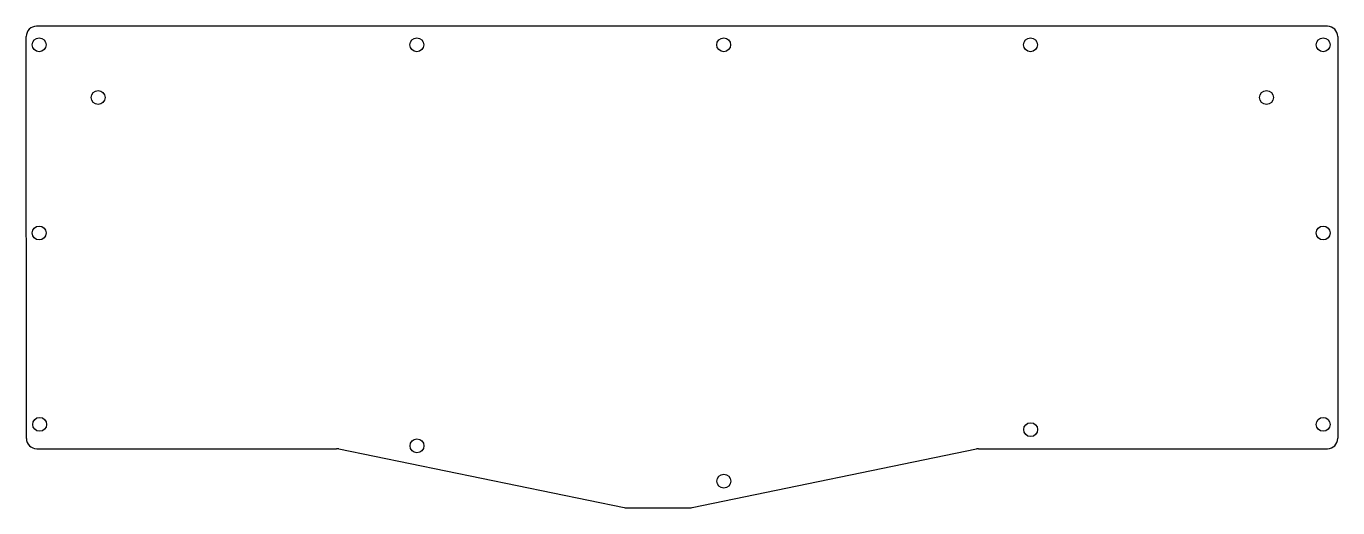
# Model space of a CAD drawing. Extents: x -53 to 325, y -116 to 23.
import ezdxf

# ---------------------------------------------------------------- set-up
doc = ezdxf.new("R2010")
doc.units = 0
for name, color, linetype in [('Shape3000', 7, 'CONTINUOUS'), ('Shape3001', 7, 'CONTINUOUS'), ('Shape3002', 7, 'CONTINUOUS'), ('Shape3003', 7, 'CONTINUOUS'), ('Shape3004', 7, 'CONTINUOUS'), ('Shape3005', 7, 'CONTINUOUS'), ('Shape3006', 7, 'CONTINUOUS'), ('Shape3007', 7, 'CONTINUOUS'), ('Shape3008', 7, 'CONTINUOUS'), ('Shape3009', 7, 'CONTINUOUS'), ('Shape3010', 7, 'CONTINUOUS'), ('Shape3011', 7, 'CONTINUOUS'), ('Shape3012', 7, 'CONTINUOUS'), ('Shape3013', 7, 'CONTINUOUS'), ('Shape3014', 7, 'CONTINUOUS'), ('Shape3015', 7, 'CONTINUOUS'), ('Shape3016', 7, 'CONTINUOUS'), ('Shape3017', 7, 'CONTINUOUS'), ('Shape3030', 7, 'CONTINUOUS'), ('Shape3031', 7, 'CONTINUOUS'), ('Shape3032', 7, 'CONTINUOUS'), ('Shape3033', 7, 'CONTINUOUS'), ('Shape3034', 7, 'CONTINUOUS'), ('Shape3035', 7, 'CONTINUOUS'), ('Shape3036', 7, 'CONTINUOUS'), ('Shape3037', 7, 'CONTINUOUS'), ('Shape3038', 7, 'CONTINUOUS'), ('Shape3039', 7, 'CONTINUOUS'), ('Shape3040', 7, 'CONTINUOUS'), ('Shape3041', 7, 'CONTINUOUS')]:
    doc.layers.add(name, color=color, linetype=linetype)

msp = doc.modelspace()

# ---------------------------------------------------------------- linework, layer by layer
at = {"layer": 'Shape3000'}
msp.add_line((-53.3414, -96.2758), (-53.3726, 19.5458), dxfattribs=at)
at = {"layer": 'Shape3001'}
msp.add_line((324.9, 19.5466), (324.9, -96.2642), dxfattribs=at)
at = {"layer": 'Shape3002'}
msp.add_line((321.9, 22.5466), (-50.3726, 22.5466), dxfattribs=at)
at = {"layer": 'Shape3003'}
msp.add_line((-50.3409, -99.275), (36.145, -99.2647), dxfattribs=at)
at = {"layer": 'Shape3004'}
msp.add_line((36.7489, -99.326), (119.048, -116.226), dxfattribs=at)
at = {"layer": 'Shape3005'}
msp.add_line((138.663, -116.226), (220.66, -99.3435), dxfattribs=at)
at = {"layer": 'Shape3006'}
msp.add_line((221.264, -99.2819), (321.9, -99.2642), dxfattribs=at)
at = {"layer": 'Shape3007'}
msp.add_line((119.651, -116.287), (138.058, -116.287), dxfattribs=at)
at = {"layer": 'Shape3008'}
msp.add_arc((321.9, 19.5466), 3, 0, 90, dxfattribs=at)
at = {"layer": 'Shape3009'}
msp.add_arc((321.9, -96.2642), 3, -89.9899, 0, dxfattribs=at)
at = {"layer": 'Shape3010'}
msp.add_arc((221.265, -102.282), 3, 90.0101, 101.634, dxfattribs=at)
at = {"layer": 'Shape3011'}
msp.add_arc((138.058, -113.287), 3, -90, -78.366, dxfattribs=at)
at = {"layer": 'Shape3012'}
msp.add_arc((119.651, -113.287), 3, -101.604, -90, dxfattribs=at)
at = {"layer": 'Shape3013'}
msp.add_arc((36.1455, -102.265), 3, 78.3956, 90.0095, dxfattribs=at)
at = {"layer": 'Shape3014'}
msp.add_arc((-50.3414, -96.275), 3, -179.985, -89.9905, dxfattribs=at)
at = {"layer": 'Shape3015'}
msp.add_arc((-50.3726, 19.5466), 3, 90, -179.985, dxfattribs=at)
at = {"layer": 'Shape3016'}
msp.add_circle((304.347, 2.01772), 2, dxfattribs=at)
at = {"layer": 'Shape3017'}
msp.add_circle((-32.6531, 2.01772), 2, dxfattribs=at)
at = {"layer": 'Shape3030'}
msp.add_circle((-49.5, -92.2438), 2, dxfattribs=at)
at = {"layer": 'Shape3031'}
msp.add_circle((-49.6305, -37.0669), 2, dxfattribs=at)
at = {"layer": 'Shape3032'}
msp.add_circle((-49.6305, 17.2151), 2, dxfattribs=at)
at = {"layer": 'Shape3033'}
msp.add_circle((59.2954, 17.2151), 2, dxfattribs=at)
at = {"layer": 'Shape3034'}
msp.add_circle((59.3256, -98.4222), 2, dxfattribs=at)
at = {"layer": 'Shape3035'}
msp.add_circle((147.795, 17.2151), 2, dxfattribs=at)
at = {"layer": 'Shape3036'}
msp.add_circle((147.829, -108.633), 2, dxfattribs=at)
at = {"layer": 'Shape3037'}
msp.add_circle((236.295, 17.2151), 2, dxfattribs=at)
at = {"layer": 'Shape3038'}
msp.add_circle((236.325, -93.7593), 2, dxfattribs=at)
at = {"layer": 'Shape3039'}
msp.add_circle((320.7, 17.2151), 2, dxfattribs=at)
at = {"layer": 'Shape3040'}
msp.add_circle((320.7, -37.0669), 2, dxfattribs=at)
at = {"layer": 'Shape3041'}
msp.add_circle((320.7, -92.2438), 2, dxfattribs=at)

doc.saveas('drawing.dxf')
